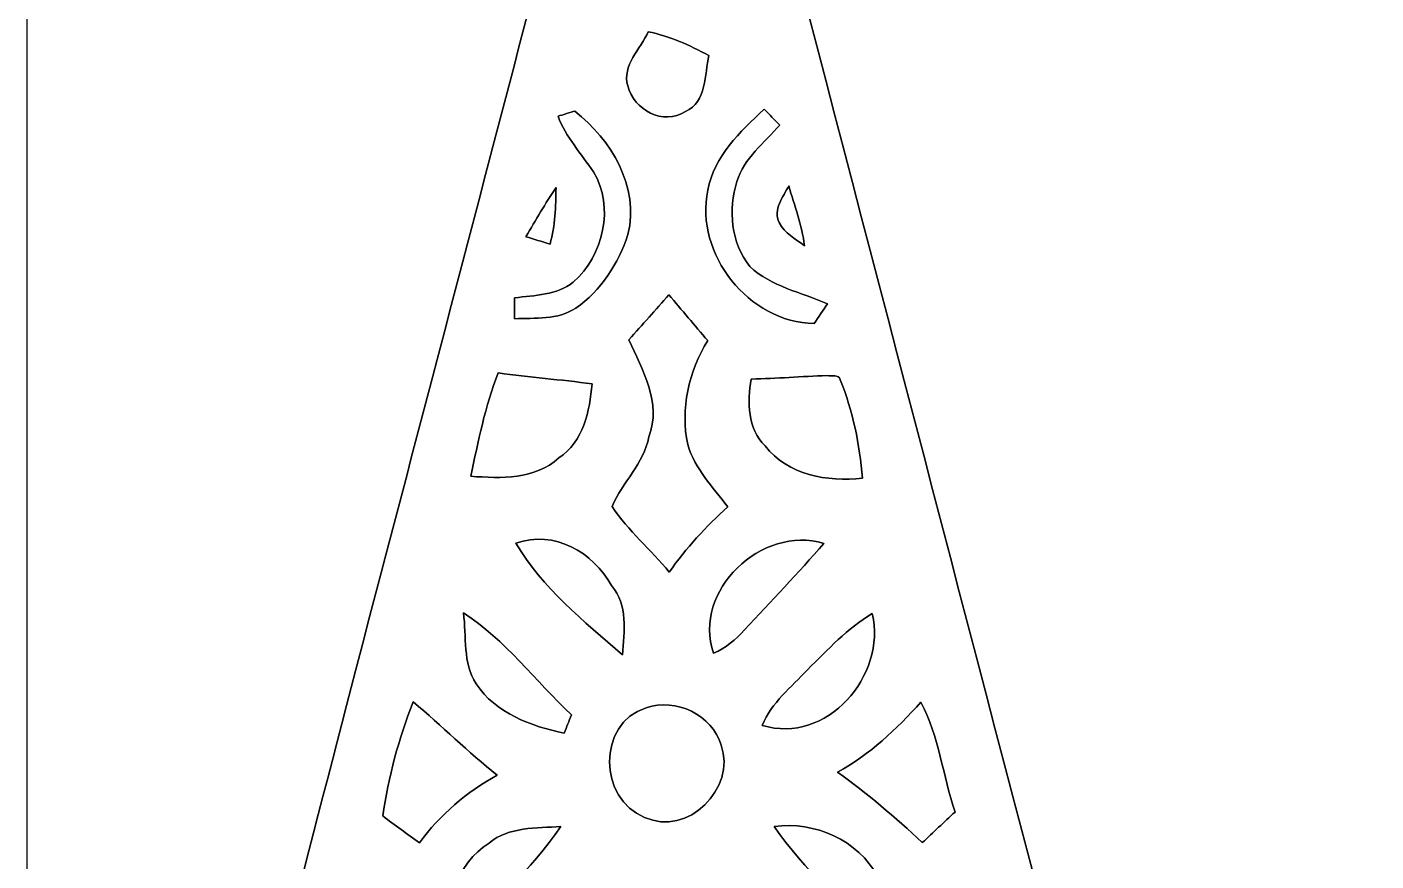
# Model space of a CAD drawing. Header units: centimetres. Extents: x -16.8 to 16.8, y -16.7 to 16.7.
# Drawn here: x -16.77 to -6.52, y -4.76 to 1.58 of the extents above; entities that cross this region are included whole.
import ezdxf

# ---------------------------------------------------------------- set-up
doc = ezdxf.new("R2010")
doc.units = ezdxf.units.CM
doc.header["$MEASUREMENT"] = 0
doc.layers.add('Layer 1', color=7, linetype='Continuous')

msp = doc.modelspace()

# ---------------------------------------------------------------- linework, layer by layer
at = {"layer": 'Layer 1', "color": 7}
for points, knots in [([(-16.77458, 16.66875), (-16.77458, 16.66875), (16.77458, 16.66875), (16.77458, 16.66875), (16.77458, 16.66875), (16.77458, 16.66875), (16.77458, -16.66875), (16.77458, -16.66875), (16.77458, -16.66875), (16.77458, -16.66875), (-16.77458, -16.66875), (-16.77458, -16.66875), (-16.77458, -16.66875), (-16.77458, -16.66875), (-16.77458, 16.66875), (-16.77458, 16.66875), (-16.77458, 16.66875), (-16.77458, 16.66875), (-16.77458, 16.66875), (-16.77458, 16.66875)], [0, 0, 0, 0, 0.16666667, 0.16666667, 0.16666667, 0.16666667, 0.33333333, 0.33333333, 0.33333333, 0.33333333, 0.5, 0.5, 0.5, 0.5, 0.66666667, 0.66666667, 0.66666667, 0.66666667, 1, 1, 1, 1]), ([(-11.91754, 5.62892), (-12.05759, 5.27509), (-12.11827, 4.89691), (-12.22093, 4.53143), (-12.22093, 4.53143), (-12.91908, 1.87501), (-13.61264, -0.78211), (-14.31114, -3.43853), (-14.31114, -3.43853), (-15.06749, -6.38634), (-15.86477, -9.32356), (-16.60701, -12.27526), (-16.60701, -12.27526), (-15.36594, -12.32253), (-14.1224, -12.27843), (-12.88027, -12.29572), (-12.88027, -12.29572), (-12.84252, -12.706), (-12.89791, -13.12122), (-12.84217, -13.53009), (-12.84217, -13.53009), (-12.21634, -13.52797), (-11.59087, -13.52903), (-10.96539, -13.53114), (-10.96539, -13.53114), (-10.90507, -13.13462), (-10.92059, -12.73175), (-10.94811, -12.33346), (-10.94811, -12.33346), (-10.70645, -12.28443), (-10.4581, -12.29748), (-10.21292, -12.29078), (-10.21292, -12.29078), (-9.20962, -12.29431), (-8.20632, -12.29713), (-7.20302, -12.29219), (-7.20302, -12.29219), (-7.26193, -11.94435), (-7.36071, -11.60533), (-7.45067, -11.26525), (-7.45067, -11.26525), (-8.8967, -5.73546), (-10.34556, -0.20638), (-11.78454, 5.32483), (-11.78454, 5.32483), (-11.81135, 5.43384), (-11.85721, 5.53508), (-11.91754, 5.62892), (-11.91754, 5.62892), (-11.91754, 5.62892), (-11.91754, 5.62892), (-11.91754, 5.62892)], [0, 0, 0, 0, 0.07142857, 0.07142857, 0.07142857, 0.07142857, 0.14285714, 0.14285714, 0.14285714, 0.14285714, 0.21428571, 0.21428571, 0.21428571, 0.21428571, 0.28571429, 0.28571429, 0.28571429, 0.28571429, 0.35714286, 0.35714286, 0.35714286, 0.35714286, 0.42857143, 0.42857143, 0.42857143, 0.42857143, 0.5, 0.5, 0.5, 0.5, 0.57142857, 0.57142857, 0.57142857, 0.57142857, 0.64285714, 0.64285714, 0.64285714, 0.64285714, 0.71428571, 0.71428571, 0.71428571, 0.71428571, 0.78571429, 0.78571429, 0.78571429, 0.78571429, 0.85714286, 0.85714286, 0.85714286, 0.85714286, 1, 1, 1, 1]), ([(-12.05301, 1.54446), (-11.89073, 1.50813), (-11.73656, 1.44463), (-11.59228, 1.36243), (-11.59228, 1.36243), (-11.62403, 1.22237), (-11.60956, 1.01071), (-11.76902, 0.93768), (-11.76902, 0.93768), (-11.94012, 0.82903), (-12.16378, 0.95074), (-12.20717, 1.13242), (-12.20717, 1.13242), (-12.2555, 1.28799), (-12.10804, 1.41393), (-12.05301, 1.54446)], [0, 0, 0, 0, 0.2, 0.2, 0.2, 0.2, 0.4, 0.4, 0.4, 0.4, 0.6, 0.6, 0.6, 0.6, 1, 1, 1, 1]), ([(-12.73775, 0.90241), (-12.70564, 0.91193), (-12.64179, 0.93133), (-12.61004, 0.94121), (-12.61004, 0.94121), (-12.33346, 0.72143), (-12.11792, 0.36795), (-12.20682, 0.00353), (-12.20682, 0.00353), (-12.27914, -0.21414), (-12.40966, -0.42686), (-12.60404, -0.55563), (-12.60404, -0.55563), (-12.74022, -0.64841), (-12.91202, -0.62936), (-13.06865, -0.63712), (-13.06865, -0.63712), (-13.06865, -0.5842), (-13.0683, -0.53128), (-13.0683, -0.47872), (-13.0683, -0.47872), (-12.91625, -0.4572), (-12.74798, -0.46038), (-12.62204, -0.35913), (-12.62204, -0.35913), (-12.39379, -0.1584), (-12.30701, 0.21308), (-12.46893, 0.47978), (-12.46893, 0.47978), (-12.56206, 0.61842), (-12.67883, 0.7433), (-12.73775, 0.90241)], [0, 0, 0, 0, 0.11111111, 0.11111111, 0.11111111, 0.11111111, 0.22222222, 0.22222222, 0.22222222, 0.22222222, 0.33333333, 0.33333333, 0.33333333, 0.33333333, 0.44444444, 0.44444444, 0.44444444, 0.44444444, 0.55555556, 0.55555556, 0.55555556, 0.55555556, 0.66666667, 0.66666667, 0.66666667, 0.66666667, 0.77777778, 0.77777778, 0.77777778, 0.77777778, 1, 1, 1, 1]), ([(-11.60004, 0.34114), (-11.55171, 0.59478), (-11.35451, 0.78705), (-11.17212, 0.95462), (-11.17212, 0.95462), (-11.1319, 0.91511), (-11.09204, 0.87489), (-11.05218, 0.83503), (-11.05218, 0.83503), (-11.17, 0.70132), (-11.32276, 0.58314), (-11.37885, 0.40675), (-11.37885, 0.40675), (-11.44305, 0.19085), (-11.42718, -0.05927), (-11.28078, -0.23918), (-11.28078, -0.23918), (-11.11603, -0.39335), (-10.8906, -0.43639), (-10.68952, -0.52352), (-10.68952, -0.52352), (-10.72339, -0.57326), (-10.7569, -0.62336), (-10.79041, -0.67381), (-10.79041, -0.67381), (-11.28995, -0.66358), (-11.69988, -0.14676), (-11.60004, 0.34114)], [0, 0, 0, 0, 0.125, 0.125, 0.125, 0.125, 0.25, 0.25, 0.25, 0.25, 0.375, 0.375, 0.375, 0.375, 0.5, 0.5, 0.5, 0.5, 0.625, 0.625, 0.625, 0.625, 0.75, 0.75, 0.75, 0.75, 1, 1, 1, 1]), ([(-12.98222, -0.01376), (-12.90955, 0.11324), (-12.83406, 0.23848), (-12.75362, 0.36019), (-12.75362, 0.36019), (-12.75468, 0.21625), (-12.75927, 0.0702), (-12.79913, -0.0695), (-12.79913, -0.0695), (-12.86016, -0.0508), (-12.92154, -0.03246), (-12.98222, -0.01376)], [0, 0, 0, 0, 0.25, 0.25, 0.25, 0.25, 0.5, 0.5, 0.5, 0.5, 1, 1, 1, 1]), ([(-11.05676, 0.09313), (-11.10827, 0.19226), (-11.02572, 0.28857), (-10.98409, 0.37394), (-10.98409, 0.37394), (-10.94176, 0.22366), (-10.88319, 0.07408), (-10.86485, -0.08255), (-10.86485, -0.08255), (-10.93364, -0.03104), (-11.01725, 0.01305), (-11.05676, 0.09313)], [0, 0, 0, 0, 0.25, 0.25, 0.25, 0.25, 0.5, 0.5, 0.5, 0.5, 1, 1, 1, 1]), ([(-12.19941, -0.79622), (-12.0971, -0.68333), (-11.99586, -0.56974), (-11.89567, -0.45508), (-11.89567, -0.45508), (-11.79724, -0.57044), (-11.69988, -0.68792), (-11.60039, -0.80328), (-11.60039, -0.80328), (-11.74468, -1.03717), (-11.80853, -1.32115), (-11.75279, -1.59385), (-11.75279, -1.59385), (-11.69529, -1.77482), (-11.56335, -1.91982), (-11.44764, -2.06657), (-11.44764, -2.06657), (-11.6138, -2.2158), (-11.76443, -2.38019), (-11.89355, -2.56293), (-11.89355, -2.56293), (-12.03219, -2.39183), (-12.20611, -2.24896), (-12.32641, -2.0641), (-12.32641, -2.0641), (-12.25056, -1.87819), (-12.08476, -1.73849), (-12.04842, -1.53494), (-12.04842, -1.53494), (-11.94788, -1.27847), (-12.09816, -1.02588), (-12.19941, -0.79622)], [0, 0, 0, 0, 0.11111111, 0.11111111, 0.11111111, 0.11111111, 0.22222222, 0.22222222, 0.22222222, 0.22222222, 0.33333333, 0.33333333, 0.33333333, 0.33333333, 0.44444444, 0.44444444, 0.44444444, 0.44444444, 0.55555556, 0.55555556, 0.55555556, 0.55555556, 0.66666667, 0.66666667, 0.66666667, 0.66666667, 0.77777778, 0.77777778, 0.77777778, 0.77777778, 1, 1, 1, 1]), ([(-13.19318, -1.04881), (-12.95612, -1.08268), (-12.71693, -1.09926), (-12.47951, -1.13206), (-12.47951, -1.13206), (-12.49751, -1.3395), (-12.54407, -1.57057), (-12.73175, -1.69474), (-12.73175, -1.69474), (-12.91343, -1.85984), (-13.17202, -1.85032), (-13.40132, -1.83444), (-13.40132, -1.83444), (-13.34523, -1.56951), (-13.29267, -1.30175), (-13.19318, -1.04881)], [0, 0, 0, 0, 0.2, 0.2, 0.2, 0.2, 0.4, 0.4, 0.4, 0.4, 0.6, 0.6, 0.6, 0.6, 1, 1, 1, 1]), ([(-10.6934, -1.06856), (-10.66094, -1.07456), (-10.60485, -1.05833), (-10.59251, -1.10067), (-10.59251, -1.10067), (-10.49796, -1.33914), (-10.44504, -1.5935), (-10.42458, -1.84891), (-10.42458, -1.84891), (-10.69199, -1.87713), (-10.98868, -1.82809), (-11.16471, -1.60373), (-11.16471, -1.60373), (-11.297, -1.46861), (-11.30229, -1.27071), (-11.26913, -1.09573), (-11.26913, -1.09573), (-11.07722, -1.09079), (-10.88531, -1.07597), (-10.6934, -1.06856)], [0, 0, 0, 0, 0.16666667, 0.16666667, 0.16666667, 0.16666667, 0.33333333, 0.33333333, 0.33333333, 0.33333333, 0.5, 0.5, 0.5, 0.5, 0.66666667, 0.66666667, 0.66666667, 0.66666667, 1, 1, 1, 1]), ([(-13.05772, -2.3428), (-12.76703, -2.23908), (-12.46964, -2.41265), (-12.33241, -2.66559), (-12.33241, -2.66559), (-12.20153, -2.81129), (-12.2368, -3.01378), (-12.24844, -3.19193), (-12.24844, -3.19193), (-12.53949, -2.93546), (-12.86193, -2.68182), (-13.05772, -2.3428)], [0, 0, 0, 0, 0.25, 0.25, 0.25, 0.25, 0.5, 0.5, 0.5, 0.5, 1, 1, 1, 1]), ([(-11.55559, -3.17923), (-11.71998, -2.70263), (-11.18976, -2.20274), (-10.71774, -2.34456), (-10.71774, -2.34456), (-10.91248, -2.56928), (-11.1185, -2.78412), (-11.32099, -3.00179), (-11.32099, -3.00179), (-11.38731, -3.07481), (-11.46387, -3.14008), (-11.55559, -3.17923)], [0, 0, 0, 0, 0.25, 0.25, 0.25, 0.25, 0.5, 0.5, 0.5, 0.5, 1, 1, 1, 1]), ([(-13.45777, -2.87302), (-13.13815, -3.07622), (-12.91061, -3.3909), (-12.63615, -3.64737), (-12.63615, -3.64737), (-12.65449, -3.69358), (-12.67284, -3.74015), (-12.69118, -3.78672), (-12.69118, -3.78672), (-12.94165, -3.73451), (-13.214, -3.63537), (-13.36005, -3.41171), (-13.36005, -3.41171), (-13.46553, -3.25402), (-13.43131, -3.05012), (-13.45777, -2.87302)], [0, 0, 0, 0, 0.2, 0.2, 0.2, 0.2, 0.4, 0.4, 0.4, 0.4, 0.6, 0.6, 0.6, 0.6, 1, 1, 1, 1]), ([(-10.84227, -3.30412), (-10.68634, -3.15348), (-10.53924, -2.98803), (-10.34979, -2.87796), (-10.34979, -2.87796), (-10.23973, -3.34963), (-10.69587, -3.87738), (-11.18588, -3.7271), (-11.18588, -3.7271), (-11.11638, -3.55459), (-10.96433, -3.43711), (-10.84227, -3.30412)], [0, 0, 0, 0, 0.25, 0.25, 0.25, 0.25, 0.5, 0.5, 0.5, 0.5, 1, 1, 1, 1]), ([(-13.83912, -3.54894), (-13.62287, -3.73098), (-13.42108, -3.92994), (-13.19989, -4.10704), (-13.19989, -4.10704), (-13.43272, -4.23298), (-13.63592, -4.40584), (-13.79079, -4.62033), (-13.79079, -4.62033), (-13.88533, -4.55436), (-13.97741, -4.48416), (-14.07019, -4.41607), (-14.07019, -4.41607), (-14.02715, -4.11939), (-13.94954, -3.82729), (-13.83912, -3.54894)], [0, 0, 0, 0, 0.2, 0.2, 0.2, 0.2, 0.4, 0.4, 0.4, 0.4, 0.6, 0.6, 0.6, 0.6, 1, 1, 1, 1]), ([(-12.06923, -3.59339), (-11.84134, -3.51614), (-11.56688, -3.64737), (-11.49844, -3.87809), (-11.49844, -3.87809), (-11.38202, -4.20476), (-11.7542, -4.57906), (-12.07982, -4.4263), (-12.07982, -4.4263), (-12.43118, -4.28731), (-12.44494, -3.71581), (-12.06923, -3.59339)], [0, 0, 0, 0, 0.25, 0.25, 0.25, 0.25, 0.5, 0.5, 0.5, 0.5, 1, 1, 1, 1]), ([(-10.61403, -4.08199), (-10.36673, -3.9497), (-10.16741, -3.75567), (-9.97938, -3.55212), (-9.97938, -3.55212), (-9.84462, -3.81212), (-9.81146, -4.10986), (-9.72079, -4.38609), (-9.72079, -4.38609), (-9.80405, -4.46264), (-9.8866, -4.5406), (-9.9695, -4.61821), (-9.9695, -4.61821), (-10.17446, -4.42736), (-10.38684, -4.24568), (-10.61403, -4.08199)], [0, 0, 0, 0, 0.2, 0.2, 0.2, 0.2, 0.4, 0.4, 0.4, 0.4, 0.6, 0.6, 0.6, 0.6, 1, 1, 1, 1]), ([(-13.26268, -4.62139), (-13.10958, -4.49686), (-12.90355, -4.50921), (-12.71729, -4.49651), (-12.71729, -4.49651), (-12.94377, -4.82565), (-13.24363, -5.09834), (-13.53538, -5.36928), (-13.53538, -5.36928), (-13.62004, -5.08882), (-13.50433, -4.77979), (-13.26268, -4.62139)], [0, 0, 0, 0, 0.25, 0.25, 0.25, 0.25, 0.5, 0.5, 0.5, 0.5, 1, 1, 1, 1]), ([(-11.09557, -4.4958), (-10.78653, -4.45488), (-10.45704, -4.59846), (-10.30887, -4.87715), (-10.30887, -4.87715), (-10.23373, -5.03096), (-10.24255, -5.20912), (-10.27218, -5.37351), (-10.27218, -5.37351), (-10.55829, -5.09376), (-10.86838, -4.82741), (-11.09557, -4.4958)], [0, 0, 0, 0, 0.25, 0.25, 0.25, 0.25, 0.5, 0.5, 0.5, 0.5, 1, 1, 1, 1])]:
    msp.add_open_spline(points, degree=3, knots=knots, dxfattribs=at)
at = {"layer": 'Layer 1', "color": 252}
for points, knots in [([(-11.91754, 5.62892), (-11.85721, 5.53508), (-11.81135, 5.43384), (-11.78454, 5.32483), (-11.78454, 5.32483), (-10.34556, -0.20638), (-8.8967, -5.73546), (-7.45067, -11.26525), (-7.45067, -11.26525), (-7.36071, -11.60533), (-7.26193, -11.94435), (-7.20302, -12.29219), (-7.20302, -12.29219), (-8.20632, -12.29713), (-9.20962, -12.29431), (-10.21292, -12.29078), (-10.21292, -12.29078), (-10.4581, -12.29748), (-10.70645, -12.28443), (-10.94811, -12.33346), (-10.94811, -12.33346), (-10.92059, -12.73175), (-10.90507, -13.13462), (-10.96539, -13.53114), (-10.96539, -13.53114), (-11.59087, -13.52903), (-12.21634, -13.52797), (-12.84217, -13.53009), (-12.84217, -13.53009), (-12.89791, -13.12122), (-12.84252, -12.706), (-12.88027, -12.29572), (-12.88027, -12.29572), (-14.1224, -12.27843), (-15.36594, -12.32253), (-16.60701, -12.27526), (-16.60701, -12.27526), (-15.86477, -9.32356), (-15.06749, -6.38634), (-14.31114, -3.43853), (-14.31114, -3.43853), (-13.61264, -0.78211), (-12.91908, 1.87501), (-12.22093, 4.53143), (-12.22093, 4.53143), (-12.11827, 4.89691), (-12.05759, 5.27509), (-11.91754, 5.62892), (-11.91754, 5.62892), (-11.91754, 5.62892), (-11.91754, 5.62892), (-11.91754, 5.62892)], [0, 0, 0, 0, 0.07142857, 0.07142857, 0.07142857, 0.07142857, 0.14285714, 0.14285714, 0.14285714, 0.14285714, 0.21428571, 0.21428571, 0.21428571, 0.21428571, 0.28571429, 0.28571429, 0.28571429, 0.28571429, 0.35714286, 0.35714286, 0.35714286, 0.35714286, 0.42857143, 0.42857143, 0.42857143, 0.42857143, 0.5, 0.5, 0.5, 0.5, 0.57142857, 0.57142857, 0.57142857, 0.57142857, 0.64285714, 0.64285714, 0.64285714, 0.64285714, 0.71428571, 0.71428571, 0.71428571, 0.71428571, 0.78571429, 0.78571429, 0.78571429, 0.78571429, 0.85714286, 0.85714286, 0.85714286, 0.85714286, 1, 1, 1, 1]), ([(-12.05301, 1.54446), (-12.10804, 1.41393), (-12.2555, 1.28799), (-12.20717, 1.13242), (-12.20717, 1.13242), (-12.16378, 0.95074), (-11.94012, 0.82903), (-11.76902, 0.93768), (-11.76902, 0.93768), (-11.60956, 1.01071), (-11.62403, 1.22237), (-11.59228, 1.36243), (-11.59228, 1.36243), (-11.73656, 1.44463), (-11.89073, 1.50813), (-12.05301, 1.54446), (-12.05301, 1.54446), (-12.05301, 1.54446), (-12.05301, 1.54446), (-12.05301, 1.54446)], [0, 0, 0, 0, 0.16666667, 0.16666667, 0.16666667, 0.16666667, 0.33333333, 0.33333333, 0.33333333, 0.33333333, 0.5, 0.5, 0.5, 0.5, 0.66666667, 0.66666667, 0.66666667, 0.66666667, 1, 1, 1, 1]), ([(-12.73775, 0.90241), (-12.67883, 0.7433), (-12.56206, 0.61842), (-12.46893, 0.47978), (-12.46893, 0.47978), (-12.30701, 0.21308), (-12.39379, -0.1584), (-12.62204, -0.35913), (-12.62204, -0.35913), (-12.74798, -0.46038), (-12.91625, -0.4572), (-13.0683, -0.47872), (-13.0683, -0.47872), (-13.0683, -0.53128), (-13.06865, -0.5842), (-13.06865, -0.63712), (-13.06865, -0.63712), (-12.91202, -0.62936), (-12.74022, -0.64841), (-12.60404, -0.55563), (-12.60404, -0.55563), (-12.40966, -0.42686), (-12.27914, -0.21414), (-12.20682, 0.00353), (-12.20682, 0.00353), (-12.11792, 0.36795), (-12.33346, 0.72143), (-12.61004, 0.94121), (-12.61004, 0.94121), (-12.64179, 0.93133), (-12.70564, 0.91193), (-12.73775, 0.90241), (-12.73775, 0.90241), (-12.73775, 0.90241), (-12.73775, 0.90241), (-12.73775, 0.90241)], [0, 0, 0, 0, 0.1, 0.1, 0.1, 0.1, 0.2, 0.2, 0.2, 0.2, 0.3, 0.3, 0.3, 0.3, 0.4, 0.4, 0.4, 0.4, 0.5, 0.5, 0.5, 0.5, 0.6, 0.6, 0.6, 0.6, 0.7, 0.7, 0.7, 0.7, 0.8, 0.8, 0.8, 0.8, 1, 1, 1, 1]), ([(-11.60004, 0.34114), (-11.69988, -0.14676), (-11.28995, -0.66358), (-10.79041, -0.67381), (-10.79041, -0.67381), (-10.7569, -0.62336), (-10.72339, -0.57326), (-10.68952, -0.52352), (-10.68952, -0.52352), (-10.8906, -0.43639), (-11.11603, -0.39335), (-11.28078, -0.23918), (-11.28078, -0.23918), (-11.42718, -0.05927), (-11.44305, 0.19085), (-11.37885, 0.40675), (-11.37885, 0.40675), (-11.32276, 0.58314), (-11.17, 0.70132), (-11.05218, 0.83503), (-11.05218, 0.83503), (-11.09204, 0.87489), (-11.1319, 0.91511), (-11.17212, 0.95462), (-11.17212, 0.95462), (-11.35451, 0.78705), (-11.55171, 0.59478), (-11.60004, 0.34114), (-11.60004, 0.34114), (-11.60004, 0.34114), (-11.60004, 0.34114), (-11.60004, 0.34114)], [0, 0, 0, 0, 0.11111111, 0.11111111, 0.11111111, 0.11111111, 0.22222222, 0.22222222, 0.22222222, 0.22222222, 0.33333333, 0.33333333, 0.33333333, 0.33333333, 0.44444444, 0.44444444, 0.44444444, 0.44444444, 0.55555556, 0.55555556, 0.55555556, 0.55555556, 0.66666667, 0.66666667, 0.66666667, 0.66666667, 0.77777778, 0.77777778, 0.77777778, 0.77777778, 1, 1, 1, 1]), ([(-12.98222, -0.01376), (-12.92154, -0.03246), (-12.86016, -0.0508), (-12.79913, -0.0695), (-12.79913, -0.0695), (-12.75927, 0.0702), (-12.75468, 0.21625), (-12.75362, 0.36019), (-12.75362, 0.36019), (-12.83406, 0.23848), (-12.90955, 0.11324), (-12.98222, -0.01376), (-12.98222, -0.01376), (-12.98222, -0.01376), (-12.98222, -0.01376), (-12.98222, -0.01376)], [0, 0, 0, 0, 0.2, 0.2, 0.2, 0.2, 0.4, 0.4, 0.4, 0.4, 0.6, 0.6, 0.6, 0.6, 1, 1, 1, 1]), ([(-11.05676, 0.09313), (-11.01725, 0.01305), (-10.93364, -0.03104), (-10.86485, -0.08255), (-10.86485, -0.08255), (-10.88319, 0.07408), (-10.94176, 0.22366), (-10.98409, 0.37394), (-10.98409, 0.37394), (-11.02572, 0.28857), (-11.10827, 0.19226), (-11.05676, 0.09313), (-11.05676, 0.09313), (-11.05676, 0.09313), (-11.05676, 0.09313), (-11.05676, 0.09313)], [0, 0, 0, 0, 0.2, 0.2, 0.2, 0.2, 0.4, 0.4, 0.4, 0.4, 0.6, 0.6, 0.6, 0.6, 1, 1, 1, 1]), ([(-12.19941, -0.79622), (-12.09816, -1.02588), (-11.94788, -1.27847), (-12.04842, -1.53494), (-12.04842, -1.53494), (-12.08476, -1.73849), (-12.25056, -1.87819), (-12.32641, -2.0641), (-12.32641, -2.0641), (-12.20611, -2.24896), (-12.03219, -2.39183), (-11.89355, -2.56293), (-11.89355, -2.56293), (-11.76443, -2.38019), (-11.6138, -2.2158), (-11.44764, -2.06657), (-11.44764, -2.06657), (-11.56335, -1.91982), (-11.69529, -1.77482), (-11.75279, -1.59385), (-11.75279, -1.59385), (-11.80853, -1.32115), (-11.74468, -1.03717), (-11.60039, -0.80328), (-11.60039, -0.80328), (-11.69988, -0.68792), (-11.79724, -0.57044), (-11.89567, -0.45508), (-11.89567, -0.45508), (-11.99586, -0.56974), (-12.0971, -0.68333), (-12.19941, -0.79622), (-12.19941, -0.79622), (-12.19941, -0.79622), (-12.19941, -0.79622), (-12.19941, -0.79622)], [0, 0, 0, 0, 0.1, 0.1, 0.1, 0.1, 0.2, 0.2, 0.2, 0.2, 0.3, 0.3, 0.3, 0.3, 0.4, 0.4, 0.4, 0.4, 0.5, 0.5, 0.5, 0.5, 0.6, 0.6, 0.6, 0.6, 0.7, 0.7, 0.7, 0.7, 0.8, 0.8, 0.8, 0.8, 1, 1, 1, 1]), ([(-13.19318, -1.04881), (-13.29267, -1.30175), (-13.34523, -1.56951), (-13.40132, -1.83444), (-13.40132, -1.83444), (-13.17202, -1.85032), (-12.91343, -1.85984), (-12.73175, -1.69474), (-12.73175, -1.69474), (-12.54407, -1.57057), (-12.49751, -1.3395), (-12.47951, -1.13206), (-12.47951, -1.13206), (-12.71693, -1.09926), (-12.95612, -1.08268), (-13.19318, -1.04881), (-13.19318, -1.04881), (-13.19318, -1.04881), (-13.19318, -1.04881), (-13.19318, -1.04881)], [0, 0, 0, 0, 0.16666667, 0.16666667, 0.16666667, 0.16666667, 0.33333333, 0.33333333, 0.33333333, 0.33333333, 0.5, 0.5, 0.5, 0.5, 0.66666667, 0.66666667, 0.66666667, 0.66666667, 1, 1, 1, 1]), ([(-10.6934, -1.06856), (-10.88531, -1.07597), (-11.07722, -1.09079), (-11.26913, -1.09573), (-11.26913, -1.09573), (-11.30229, -1.27071), (-11.297, -1.46861), (-11.16471, -1.60373), (-11.16471, -1.60373), (-10.98868, -1.82809), (-10.69199, -1.87713), (-10.42458, -1.84891), (-10.42458, -1.84891), (-10.44504, -1.5935), (-10.49796, -1.33914), (-10.59251, -1.10067), (-10.59251, -1.10067), (-10.60485, -1.05833), (-10.66094, -1.07456), (-10.6934, -1.06856), (-10.6934, -1.06856), (-10.6934, -1.06856), (-10.6934, -1.06856), (-10.6934, -1.06856)], [0, 0, 0, 0, 0.14285714, 0.14285714, 0.14285714, 0.14285714, 0.28571429, 0.28571429, 0.28571429, 0.28571429, 0.42857143, 0.42857143, 0.42857143, 0.42857143, 0.57142857, 0.57142857, 0.57142857, 0.57142857, 0.71428571, 0.71428571, 0.71428571, 0.71428571, 1, 1, 1, 1]), ([(-13.05772, -2.3428), (-12.86193, -2.68182), (-12.53949, -2.93546), (-12.24844, -3.19193), (-12.24844, -3.19193), (-12.2368, -3.01378), (-12.20153, -2.81129), (-12.33241, -2.66559), (-12.33241, -2.66559), (-12.46964, -2.41265), (-12.76703, -2.23908), (-13.05772, -2.3428), (-13.05772, -2.3428), (-13.05772, -2.3428), (-13.05772, -2.3428), (-13.05772, -2.3428)], [0, 0, 0, 0, 0.2, 0.2, 0.2, 0.2, 0.4, 0.4, 0.4, 0.4, 0.6, 0.6, 0.6, 0.6, 1, 1, 1, 1]), ([(-11.55559, -3.17923), (-11.46387, -3.14008), (-11.38731, -3.07481), (-11.32099, -3.00179), (-11.32099, -3.00179), (-11.1185, -2.78412), (-10.91248, -2.56928), (-10.71774, -2.34456), (-10.71774, -2.34456), (-11.18976, -2.20274), (-11.71998, -2.70263), (-11.55559, -3.17923), (-11.55559, -3.17923), (-11.55559, -3.17923), (-11.55559, -3.17923), (-11.55559, -3.17923)], [0, 0, 0, 0, 0.2, 0.2, 0.2, 0.2, 0.4, 0.4, 0.4, 0.4, 0.6, 0.6, 0.6, 0.6, 1, 1, 1, 1]), ([(-13.45777, -2.87302), (-13.43131, -3.05012), (-13.46553, -3.25402), (-13.36005, -3.41171), (-13.36005, -3.41171), (-13.214, -3.63537), (-12.94165, -3.73451), (-12.69118, -3.78672), (-12.69118, -3.78672), (-12.67284, -3.74015), (-12.65449, -3.69358), (-12.63615, -3.64737), (-12.63615, -3.64737), (-12.91061, -3.3909), (-13.13815, -3.07622), (-13.45777, -2.87302), (-13.45777, -2.87302), (-13.45777, -2.87302), (-13.45777, -2.87302), (-13.45777, -2.87302)], [0, 0, 0, 0, 0.16666667, 0.16666667, 0.16666667, 0.16666667, 0.33333333, 0.33333333, 0.33333333, 0.33333333, 0.5, 0.5, 0.5, 0.5, 0.66666667, 0.66666667, 0.66666667, 0.66666667, 1, 1, 1, 1]), ([(-10.84227, -3.30412), (-10.96433, -3.43711), (-11.11638, -3.55459), (-11.18588, -3.7271), (-11.18588, -3.7271), (-10.69587, -3.87738), (-10.23973, -3.34963), (-10.34979, -2.87796), (-10.34979, -2.87796), (-10.53924, -2.98803), (-10.68634, -3.15348), (-10.84227, -3.30412), (-10.84227, -3.30412), (-10.84227, -3.30412), (-10.84227, -3.30412), (-10.84227, -3.30412)], [0, 0, 0, 0, 0.2, 0.2, 0.2, 0.2, 0.4, 0.4, 0.4, 0.4, 0.6, 0.6, 0.6, 0.6, 1, 1, 1, 1]), ([(-13.83912, -3.54894), (-13.94954, -3.82729), (-14.02715, -4.11939), (-14.07019, -4.41607), (-14.07019, -4.41607), (-13.97741, -4.48416), (-13.88533, -4.55436), (-13.79079, -4.62033), (-13.79079, -4.62033), (-13.63592, -4.40584), (-13.43272, -4.23298), (-13.19989, -4.10704), (-13.19989, -4.10704), (-13.42108, -3.92994), (-13.62287, -3.73098), (-13.83912, -3.54894), (-13.83912, -3.54894), (-13.83912, -3.54894), (-13.83912, -3.54894), (-13.83912, -3.54894)], [0, 0, 0, 0, 0.16666667, 0.16666667, 0.16666667, 0.16666667, 0.33333333, 0.33333333, 0.33333333, 0.33333333, 0.5, 0.5, 0.5, 0.5, 0.66666667, 0.66666667, 0.66666667, 0.66666667, 1, 1, 1, 1]), ([(-12.06923, -3.59339), (-12.44494, -3.71581), (-12.43118, -4.28731), (-12.07982, -4.4263), (-12.07982, -4.4263), (-11.7542, -4.57906), (-11.38202, -4.20476), (-11.49844, -3.87809), (-11.49844, -3.87809), (-11.56688, -3.64737), (-11.84134, -3.51614), (-12.06923, -3.59339), (-12.06923, -3.59339), (-12.06923, -3.59339), (-12.06923, -3.59339), (-12.06923, -3.59339)], [0, 0, 0, 0, 0.2, 0.2, 0.2, 0.2, 0.4, 0.4, 0.4, 0.4, 0.6, 0.6, 0.6, 0.6, 1, 1, 1, 1]), ([(-10.61403, -4.08199), (-10.38684, -4.24568), (-10.17446, -4.42736), (-9.9695, -4.61821), (-9.9695, -4.61821), (-9.8866, -4.5406), (-9.80405, -4.46264), (-9.72079, -4.38609), (-9.72079, -4.38609), (-9.81146, -4.10986), (-9.84462, -3.81212), (-9.97938, -3.55212), (-9.97938, -3.55212), (-10.16741, -3.75567), (-10.36673, -3.9497), (-10.61403, -4.08199), (-10.61403, -4.08199), (-10.61403, -4.08199), (-10.61403, -4.08199), (-10.61403, -4.08199)], [0, 0, 0, 0, 0.16666667, 0.16666667, 0.16666667, 0.16666667, 0.33333333, 0.33333333, 0.33333333, 0.33333333, 0.5, 0.5, 0.5, 0.5, 0.66666667, 0.66666667, 0.66666667, 0.66666667, 1, 1, 1, 1]), ([(-13.26268, -4.62139), (-13.50433, -4.77979), (-13.62004, -5.08882), (-13.53538, -5.36928), (-13.53538, -5.36928), (-13.24363, -5.09834), (-12.94377, -4.82565), (-12.71729, -4.49651), (-12.71729, -4.49651), (-12.90355, -4.50921), (-13.10958, -4.49686), (-13.26268, -4.62139), (-13.26268, -4.62139), (-13.26268, -4.62139), (-13.26268, -4.62139), (-13.26268, -4.62139)], [0, 0, 0, 0, 0.2, 0.2, 0.2, 0.2, 0.4, 0.4, 0.4, 0.4, 0.6, 0.6, 0.6, 0.6, 1, 1, 1, 1]), ([(-11.09557, -4.4958), (-10.86838, -4.82741), (-10.55829, -5.09376), (-10.27218, -5.37351), (-10.27218, -5.37351), (-10.24255, -5.20912), (-10.23373, -5.03096), (-10.30887, -4.87715), (-10.30887, -4.87715), (-10.45704, -4.59846), (-10.78653, -4.45488), (-11.09557, -4.4958), (-11.09557, -4.4958), (-11.09557, -4.4958), (-11.09557, -4.4958), (-11.09557, -4.4958)], [0, 0, 0, 0, 0.2, 0.2, 0.2, 0.2, 0.4, 0.4, 0.4, 0.4, 0.6, 0.6, 0.6, 0.6, 1, 1, 1, 1])]:
    msp.add_open_spline(points, degree=3, knots=knots, dxfattribs=at)

doc.saveas('drawing.dxf')
